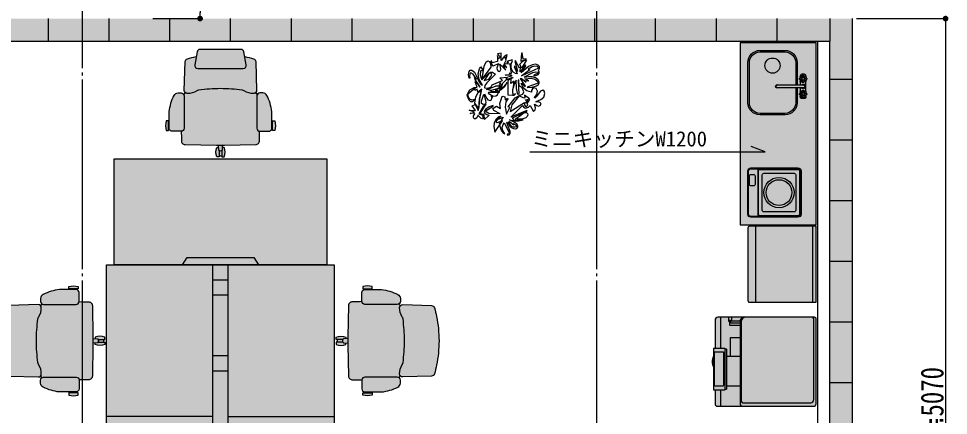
# Model space of a CAD drawing. Header units: millimetres. Extents: x 11317 to 32317, y 8490 to 23340.
# Drawn here: x 18451 to 24577, y 16876 to 19493 of the extents above; entities that cross this region are included whole.
import ezdxf

# ---------------------------------------------------------------- set-up
doc = ezdxf.new("R2010")
doc.units = ezdxf.units.MM
doc.header["$LTSCALE"] = 25
doc.linetypes.add('JIS_08_50', pattern=[53, 50, -1.125, 0.75, -1.125])
for name, color, linetype, lineweight in [('基準線', 1, 'JIS_08_50', 9), ('室名', 2, 'Continuous', 9), ('家具', 6, 'Continuous', 9), ('文字', 2, 'Continuous', 9), ('植栽', 3, 'Continuous', 9), ('設備', 8, 'Continuous', 9), ('間仕切', 2, 'Continuous', 9)]:
    doc.layers.add(name, color=color, linetype=linetype, lineweight=lineweight)
doc.styles.get("Standard").update_dxf_attribs({"font": 'MS Mincho.ttf', "width": 0.8})
doc.styles.add('ゴシック', font='MS Gothic.ttf')
doc.dimstyles.new('1-50', dxfattribs={"dimscale": 50, "dimtxt": 3, "dimasz": 0.75, "dimexe": 0, "dimexo": 0.5, "dimgap": 0.25, "dimtad": 1, "dimdec": 0, "dimdsep": 46, "dimlunit": 6, "dimtxsty": 'ゴシック', "dimblk1": 'DOT', "dimblk2": 'DOT', "dimsah": 1, "dimcen": 0.75, "dimadec": 0, "dimazin": 0, "dimtfac": 1, "dimtdec": 0, "dimtmove": 2, "dimatfit": 3, "dimldrblk": 'DOT', "dimfxl": 0, "dimtolj": 1, "dimtzin": 0, "dimlwd": 5, "dimlwe": 5, "dimarcsym": 0})

# ---------------------------------------------------------------- blocks, each defined once
blk = doc.blocks.new('*U10')
at = {"color": 0, "lineweight": -2}
for points in [[(441.6, 57.7), (536.3, 57.6, 0.335925), (549.4, 71.2), (549.4, 707.5, 0.360533), (533.9, 723.8), (-26.5, 723.8, 0.388055), (-37.6, 713.1), (-37.6, 75.5, 0.386081), (-18.7, 57.2), (167.6, 57.2)], [(-37.6, 252.7, 0.230575), (-15.5, 229.6), (515.2, 229.6, 0.381998), (525.5, 240.2), (525.5, 687.6, 0.414214), (505.5, 707.6), (-26.5, 707.6, 0.382016), (-37.6, 696.8)], [(-37.6, 250.2, 0.308876), (-15.5, 221.9), (529.8, 221.9, 0.380863), (549.4, 242)], [(-37.6, 145.1), (-14.7, 145.1, 0.414214), (-11.7, 148.1), (-11.7, 152.4), (11.1, 152.4, 0.414214), (14.1, 155.4), (14.1, 221.9)], [(-15.3, 159.7), (-4, 159.7, 0.414214), (-1, 162.7), (-1, 221.9)], [(97.9, 221.9), (97.9, 159.8, 0.414214), (100.9, 156.8), (222, 156.8)], [(170.9, 123.1), (170.9, 130.6, -0.414214), (173.9, 133.6), (434.7, 133.6, -0.414214), (437.7, 130.6), (437.7, 123.1)]]:
    blk.add_lwpolyline(points, format="xyb", dxfattribs=at)
for points in [[(-37.6, 166.9), (-15.3, 166.9), (-15.3, 221.9), (-15.3, 219.1)], [(222, 221.9), (222, 133.6)], [(416.2, 221.9), (416.2, 133.6)], [(-15.3, 166.9), (-15.3, 159.7)], [(-37.6, 94), (167.2, 94)], [(441.6, 94), (549.4, 94)]]:
    blk.add_lwpolyline(points, dxfattribs=at)
blk.add_lwpolyline([(-18.9, 159.7), (-15.3, 159.7), (-15.3, 148.6), (-18.9, 148.6)], close=True, dxfattribs=at)
for points in [[(441.6, 49.4), (441.6, 120.1, 0.414214), (438.6, 123.1), (170.5, 123.1, 0.413515), (167.5, 120.1), (167.3, 49.4, 0.414913), (170.3, 46.4), (438.6, 46.4, 0.414214)], [(416.2, 109.1), (416.2, 57.3, -0.414214), (413.2, 54.3), (192.3, 54.3, -0.414214), (189.3, 57.3), (189.3, 109.1, -0.414214), (192.3, 112.1), (413.2, 112.1, -0.414214)]]:
    blk.add_lwpolyline(points, format="xyb", close=True, dxfattribs=at)
for centre, radius, start, end in [((255.3, 130.2), 91.4, 246.34722, 270.08933), ((254.8, 131.2), 92.4, 269.80535, 293.52719)]:
    blk.add_arc(centre, radius, start, end, dxfattribs=at)
blk = doc.blocks.new('フリーアクセス3_p（CAD素材.com）')
at = {"color": 0, "linetype": 'ByBlock', "lineweight": -2}
for p, q in [((650, 220), (700, 250)), ((650, -220), (650, 220)), ((700, -250), (650, -220))]:
    blk.add_line(p, q, dxfattribs=at)
blk.add_lwpolyline([(700, 700), (700, -700), (0, -700), (0, 700)], close=True, dxfattribs=at)
blk = doc.blocks.new('*U14')
at = {"color": 0, "linetype": 'ByBlock', "lineweight": -2}
for points in [[(0, 600, -0.047458), (160.1, 584.2, -0.020178), (218.1, 569.5, -0.319451), (232.2, 551.2), (238.4, 361.1, -0.417291), (218.8, 340.4, -0.151809), (156.7, 358.2, 0.113964), (144.1, 362.9, 0.028395), (0, 373, 0.028395), (-144.1, 362.9, 0.113964), (-156.7, 358.2, -0.151809), (-218.8, 340.4, -0.417291), (-238.4, 361.1), (-232.2, 551.2, -0.319451), (-218.1, 569.5, -0.020178), (-160.1, 584.2, -0.047458)], [(-279.2, 345.2), (-259.4, 345.2, -0.414214), (-239.4, 325.2), (-239.4, 111.7, -0.414214), (-259.4, 91.7), (-317.7, 91.7, -0.371125), (-337.5, 108.7), (-337.5, 221, -0.087014), (-306.1, 328.5, -0.285598)], [(279.2, 345.2), (259.4, 345.2, 0.414214), (239.4, 325.2), (239.4, 111.7, 0.414214), (259.4, 91.7), (317.7, 91.7, 0.371125), (337.5, 108.7), (337.5, 221, 0.087014), (306.1, 328.5, 0.285598)]]:
    blk.add_lwpolyline(points, format="xyb", close=True, dxfattribs=at)
for points in [[(-231.6, 345.5, 0.036161), (-241.8, 334.8)], [(231.6, 345.5, -0.036161), (241.8, 334.8)], [(-337.5, 160.1), (-357.7, 160.1, 0.132155), (-357.7, 97.5), (-343.1, 97.5), (-343.1, 160.1)], [(337.5, 160.1), (357.7, 160.1, -0.132155), (357.7, 97.5), (343.1, 97.5), (343.1, 160.1)], [(-258.2, 91.8, -0.002949), (-257, 30.8, 0.426675), (-233.1, 3.9), (-26.8, 0), (26.8, 0), (233.1, 3.9, 0.426675), (257, 30.8, -0.002949), (258.2, 91.8)], [(-14.5, 0), (-12.9, -29.8, 0.271847), (0, -36.8, 0.271847), (12.9, -29.8), (14.5, 0)], [(-8.5, -34.4), (-8.5, -77.2), (-25, -77.2, -0.186325), (-25, -15), (-13.7, -15)], [(8.5, -34.4), (8.5, -77.2), (25, -77.2, 0.186325), (25, -15), (13.7, -15)]]:
    blk.add_lwpolyline(points, format="xyb", dxfattribs=at)
for points in [[(-337.2, 107.3), (-343.1, 107.3)], [(337.2, 107.3), (343.1, 107.3)], [(-8.5, -70.1), (8.5, -70.1)]]:
    blk.add_lwpolyline(points, dxfattribs=at)
blk = doc.blocks.new('*U15')
at = {"color": 0, "linetype": 'ByBlock', "lineweight": -2}
for points in [[(134.8, 631.8), (-134.8, 631.8, 0.363756), (-154.5, 615.2), (-169.6, 529.7, 0.466538), (-149.9, 506.2), (149.9, 506.2, 0.466538), (169.6, 529.7), (154.5, 615.2, 0.363756), (134.8, 631.8)], [(159.9, 584.2, -0.000032), (160.1, 584.2, -0.020178), (218.1, 569.5, -0.319451), (232.2, 551.2), (238.4, 361.1, -0.417291), (218.8, 340.4, -0.151809), (156.7, 358.2, 0.113964), (144.1, 362.9, 0.028395), (0, 373, 0.028395), (-144.1, 362.9, 0.113964), (-156.7, 358.2, -0.151809), (-218.8, 340.4, -0.417291), (-238.4, 361.1), (-232.2, 551.2, -0.319451), (-218.1, 569.5, -0.020178), (-160.1, 584.2, -0.000032), (-159.9, 584.2)], [(-231.6, 345.5, 0.036161), (-241.8, 334.8)], [(231.6, 345.5, -0.036161), (241.8, 334.8)], [(-337.5, 160.1), (-357.7, 160.1, 0.132155), (-357.7, 97.5), (-343.1, 97.5), (-343.1, 160.1)], [(337.5, 160.1), (357.7, 160.1, -0.132155), (357.7, 97.5), (343.1, 97.5), (343.1, 160.1)], [(-258.2, 91.8, -0.002949), (-257, 30.8, 0.426675), (-233.1, 3.9), (-26.8, 0), (26.8, 0), (233.1, 3.9, 0.426675), (257, 30.8, -0.002949), (258.2, 91.8)], [(-14.5, 0), (-12.9, -29.8, 0.271847), (0, -36.8, 0.271847), (12.9, -29.8), (14.5, 0)], [(-8.5, -34.4), (-8.5, -77.2), (-25, -77.2, -0.186325), (-25, -15), (-13.7, -15)], [(8.5, -34.4), (8.5, -77.2), (25, -77.2, 0.186325), (25, -15), (13.7, -15)]]:
    blk.add_lwpolyline(points, format="xyb", dxfattribs=at)
for points in [[(-279.2, 345.2), (-259.4, 345.2, -0.414214), (-239.4, 325.2), (-239.4, 111.7, -0.414214), (-259.4, 91.7), (-317.7, 91.7, -0.371125), (-337.5, 108.7), (-337.5, 221, -0.087014), (-306.1, 328.5, -0.285598)], [(279.2, 345.2), (259.4, 345.2, 0.414214), (239.4, 325.2), (239.4, 111.7, 0.414214), (259.4, 91.7), (317.7, 91.7, 0.371125), (337.5, 108.7), (337.5, 221, 0.087014), (306.1, 328.5, 0.285598)]]:
    blk.add_lwpolyline(points, format="xyb", close=True, dxfattribs=at)
for points in [[(-337.2, 107.3), (-343.1, 107.3)], [(337.2, 107.3), (343.1, 107.3)], [(-8.5, -70.1), (8.5, -70.1)]]:
    blk.add_lwpolyline(points, dxfattribs=at)
blk = doc.blocks.new('コンパクト冷蔵庫3（CAD素材.com）')
at = {"color": 0, "linetype": 'ByBlock', "lineweight": -2}
for points in [[(250, 450), (-250, 450)], [(250, 427.3), (-250, 427.3)], [(250, 53.3), (-250, 53.3)]]:
    blk.add_lwpolyline(points, dxfattribs=at)
blk.add_lwpolyline([(-250, 450), (-250, 10, 0.414214), (-240, 0), (240, 0, 0.414214), (250, 10), (250, 450)], format="xyb", dxfattribs=at)
blk = doc.blocks.new('樹木平面（CAD素材.com）d3dfde2f')
at = {"color": 0, "linetype": 'ByBlock', "lineweight": -2}
for points in [[(-13, 341), (31, 309), (-7, 353), (21, 404), (0, 455), (-45, 397), (-47, 496), (-92, 487), (-55, 443), (-77, 424), (-86, 420), (-94, 466), (-92, 388), (-163, 368), (-173, 394), (-182, 390), (-174, 353), (-165, 339), (-152, 331), (-136, 332), (-81, 361), (-102, 301), (-99, 276), (-85, 257), (-69, 253), (-58, 261), (-50, 282), (-53, 310), (-65, 349), (15, 273), (-21, 337)], [(286, 414), (284, 422), (245, 418), (231, 500), (222, 496), (213, 390), (286, 414), (285, 414)], [(-295, 156), (-271, 325), (-241, 381), (-220, 393), (-201, 385), (-186, 355), (-180, 312), (-295, 156), (-295, 157)], [(-54, -334), (-51, -343), (-98, -372), (-95, -380), (-19, -349), (-70, -439), (-44, -521), (-24, -552), (4, -570), (-25, -525), (-31, -486), (-18, -444), (-7, -425), (70, -566), (34, -572), (39, -584), (59, -580), (70, -570), (74, -563), (71, -538), (41, -458), (31, -419), (39, -415), (70, -466), (91, -486), (116, -499), (139, -503), (163, -496), (173, -481), (174, -469), (164, -443), (133, -418), (66, -384), (134, -396), (182, -397), (203, -394), (244, -384), (242, -377), (129, -391), (109, -367), (105, -358), (297, -268), (294, -260), (81, -348), (237, -195), (254, -220), (270, -228), (290, -227), (313, -217), (336, -194), (380, -274), (402, -252), (408, -224), (399, -195), (392, -180), (400, -177), (424, -195), (448, -203), (468, -196), (481, -176), (472, -158), (446, -148), (417, -150), (416, -141), (479, -116), (518, -84), (532, -37), (523, -5), (503, 6), (471, -6), (415, -82), (398, -99), (395, -89), (426, -48), (434, -6), (414, 30), (386, 38), (367, 25), (356, 4), (354, -17), (291, 0), (252, 32), (216, 96), (227, 100), (265, 56), (274, 59), (210, 163), (218, 167), (286, 114), (263, 134), (320, 130), (268, 159), (348, 164), (385, 158), (412, 144), (441, 118), (452, 105), (296, 49), (300, 41), (361, 48), (420, 65), (447, 84), (457, 100), (457, 115), (442, 142), (408, 171), (365, 183), (316, 182), (265, 175), (261, 184), (370, 240), (410, 250), (440, 244), (453, 237), (383, 204), (386, 196), (413, 200), (441, 213), (456, 230), (456, 248), (445, 269), (461, 294), (461, 318), (442, 339), (408, 350), (367, 344), (316, 318), (219, 237), (280, 331), (277, 340), (205, 251), (211, 315), (195, 297), (144, 395), (136, 392), (171, 257), (162, 253), (134, 321), (126, 318), (164, 224), (142, 229), (114, 245), (95, 278), (87, 313), (88, 350), (104, 399), (100, 407), (29, 387), (51, 377), (30, 358)], [(0, 455), (30, 478), (22, 425), (0, 455)], [(224, 299), (202, 349), (237, 386), (267, 402), (290, 405), (224, 299), (224, 299)], [(-57, -304), (-208, -301), (-258, -269), (-149, -204), (-150, -194), (-205, -213), (-253, -246), (-270, -274), (-262, -294), (-234, -311), (-209, -320), (-206, -327), (-263, -378), (-270, -314), (-326, -303), (-245, -176), (-283, -182), (-303, -169), (-303, -136), (-272, -45), (-251, -125), (-248, -158), (-263, -194), (-284, -209), (-338, -305), (-289, -321), (-287, -351), (-284, -329), (-276, -326), (-274, -352), (-279, -365), (-292, -371), (-315, -362), (-333, -345), (-347, -325), (-354, -328), (-365, -356), (-382, -371), (-400, -370), (-412, -354), (-409, -330), (-394, -305), (-398, -296), (-456, -300), (-395, -283), (-466, -254), (-384, -260), (-428, -200), (-387, -182), (-347, -261), (-334, -210), (-326, -108), (-299, 23), (-352, -17), (-360, 20), (-391, 5), (-396, 13), (-385, 39), (-497, -58), (-473, -119), (-448, -142), (-420, -141), (-392, -114), (-428, -122), (-458, -113), (-481, -74), (-486, -38), (-459, 12), (-402, 41), (-361, 49), (-388, 117), (-378, 120), (-332, 50), (-321, 54), (-388, 149), (-396, 183), (-383, 150), (-372, 153), (-413, 218), (-444, 238), (-456, 230), (-462, 198), (-459, 168), (-468, 164), (-475, 210), (-466, 253), (-452, 272), (-432, 272), (-398, 247), (-369, 193), (-337, 113), (-313, 86), (-293, 76), (-334, 150), (-347, 223), (-331, 289), (-312, 317), (-289, 271), (-294, 261), (-309, 268), (-318, 257), (-322, 210), (-311, 165), (-301, 144), (-201, 243), (-268, 136), (-209, 154), (-176, 191), (-170, 220), (-192, 247), (-160, 247), (-120, 218), (-234, 105), (-259, 68), (-266, 39), (-217, 35), (-176, 50), (-162, 79), (-29, 134), (-61, 172), (-61, 171)], [(51, 187), (96, 196), (93, 205), (15, 202), (11, 211), (69, 215), (78, 218), (62, 232), (91, 234), (71, 355), (-7, 353), (-7, 353)], [(224, 199), (450, 303), (428, 321), (393, 324), (362, 315), (310, 284), (332, 274), (225, 199)], [(-55, 104), (-41, 22), (-69, 18), (-72, -22), (-213, -21), (-217, -33), (-171, -57), (-154, -67), (-167, -96), (-171, -71), (-114, -67), (-92, -55), (-84, -31), (-88, -9), (-40, 17), (3, 56), (32, 110), (-37, 25), (-37, 49), (-25, 102), (20, 144), (20, 144)], [(-58, -304), (-143, -261), (-154, -234), (-106, -205), (-56, -233), (-64, -166), (-31, -76), (-21, -72), (3, -82), (6, -118), (39, -96), (42, -105), (17, -146), (7, -215), (25, -310), (70, -222), (45, -213), (139, -94), (192, -61), (241, -44), (253, -12), (230, 40), (191, 67), (189, 144), (179, 141), (187, -45), (176, -49), (156, 28), (150, 138), (123, 76), (115, 46), (124, 128), (82, 94), (86, 150), (83, 158)], [(-61, 171), (-61, 171), (40, 178), (14, 153), (20, 144), (105, 180), (107, 170), (83, 158), (43, 134), (42, -54), (103, -60), (120, -58), (123, -62), (128, -54), (119, -58), (110, -27), (109, 16), (115, 46), (115, 47)], [(-393, -163), (-379, -81), (-348, -25), (-310, 7), (-335, -113), (-346, -230), (-393, -163), (-393, -163)], [(-238, 18), (-186, 36), (-112, 66), (-81, 63), (-61, 43), (-84, 30), (-177, 5), (-238, 18), (-238, 18)], [(-55, 104), (-63, 100), (-73, 78), (-54, 34), (-126, 14), (-96, 8), (-92, 0), (-141, -14), (-171, -11), (-194, 6)], [(-263, -41), (-235, -102), (-220, -118), (-192, -127), (-175, -121), (-167, -96)], [(129, -52), (141, -35), (138, -43), (134, -50), (129, -52), (130, -52)], [(-54, -334), (-85, -350), (-117, -380), (-138, -422), (-143, -470), (-127, -544), (-30, -395), (-98, -422), (-114, -408), (-93, -383)], [(139, -375), (215, -321), (242, -300), (265, -288), (290, -288), (302, -298), (306, -318), (299, -339), (280, -357), (240, -371), (139, -375), (138, -376)], [(56, -408), (65, -404), (123, -450), (118, -433), (168, -468), (156, -474), (139, -479), (119, -480), (96, -470), (75, -445), (56, -408), (57, -408)]]:
    blk.add_lwpolyline(points, dxfattribs=at)
blk.add_lwpolyline([(255, -96), (193, -69), (93, -184), (71, -273), (261, -155), (260, -180), (266, -196), (275, -207), (287, -208), (301, -196), (305, -182), (298, -168), (334, -116), (284, -164), (283, -155), (308, -126), (279, -127), (277, -119), (329, -106), (260, -56), (266, -92)], close=True, dxfattribs=at)
blk = doc.blocks.new('_Dot')
at = {"color": 0, "linetype": 'ByBlock', "lineweight": -2}
blk.add_line((-0.5, 0), (-1, 0), dxfattribs=at)
at = {"color": 0, "linetype": 'ByBlock', "const_width": 0.5}
blk.add_lwpolyline([(-0.25, 0, 1), (0.25, 0, 1)], format="xyb", close=True, dxfattribs=at)
blk = doc.blocks.new('*D33')
at = {"layer": 'Defpoints', "color": 0, "transparency": 16777216}
for p in [(19309.7, 20293.1), (19309.7, 19493.1), (19646.2, 19493.1)]:
    blk.add_point(p, dxfattribs=at)
at = {"layer": '文字', "color": 0, "lineweight": 5, "transparency": 16777216}
for p, q in [((19334.7, 20293.1), (19646.2, 20293.1)), ((19646.2, 20255.6), (19646.2, 19530.6)), ((19334.7, 19493.1), (19646.2, 19493.1))]:
    blk.add_line(p, q, dxfattribs=at)
at = {"layer": '文字', "color": 0, "lineweight": 5, "transparency": 16777216, "xscale": 37.5, "yscale": 37.5, "zscale": 37.5}
for p, rotation in [((19646.2, 20293.1), 90), ((19646.2, 19493.1), 270)]:
    blk.add_blockref('_Dot', p, dxfattribs=dict(at, rotation=rotation))
at = {"layer": '文字', "color": 0, "transparency": 16777216, "insert": (19558.7, 19893.1), "char_height": 150, "attachment_point": 5, "rotation": 90}
blk.add_mtext('\\A1;800', dxfattribs=at)
blk = doc.blocks.new('*D37')
at = {"layer": 'Defpoints', "color": 0, "transparency": 16777216}
for p in [(23945.6, 19493.1), (23945.6, 14438.1), (24558, 14438.1)]:
    blk.add_point(p, dxfattribs=at)
at = {"layer": '文字', "color": 0, "lineweight": 5, "transparency": 16777216}
for p, q in [((23970.6, 19493.1), (24558, 19493.1)), ((24558, 19455.6), (24558, 14475.6)), ((23970.6, 14438.1), (24558, 14438.1))]:
    blk.add_line(p, q, dxfattribs=at)
at = {"layer": '文字', "color": 0, "lineweight": 5, "transparency": 16777216, "xscale": 37.5, "yscale": 37.5, "zscale": 37.5}
for p, rotation in [((24558, 19493.1), 90), ((24558, 14438.1), 270)]:
    blk.add_blockref('_Dot', p, dxfattribs=dict(at, rotation=rotation))
at = {"layer": '文字', "color": 0, "transparency": 16777216, "insert": (24470.5, 16965.6), "char_height": 150, "attachment_point": 5, "rotation": 90}
blk.add_mtext('\\A1;≒5070', dxfattribs=at)
blk = doc.blocks.new('デスク３')
at = {"color": 0, "linetype": 'ByBlock', "lineweight": -2}
blk.add_lwpolyline([(1500, -2000), (0, -2000), (0, 0), (1500, 0)], close=True, dxfattribs=at)
for points in [[(700, -2000), (700, 0)], [(800, -2000), (800, 0)], [(800, -100), (700, -100)], [(800, -200), (700, -200)], [(800, -600), (700, -600)], [(800, -700), (700, -700)], [(700, -1000), (0, -1000)], [(800, -1000), (1500, -1000)], [(800, -1200), (700, -1200)], [(800, -1300), (700, -1300)], [(800, -1700), (700, -1700)], [(800, -1800), (700, -1800)]]:
    blk.add_lwpolyline(points, dxfattribs=at)
blk = doc.blocks.new('ミニキッチン２')
at = {"color": 0, "linetype": 'ByBlock', "lineweight": -2}
for p, q in [((389.6, -235.4), (404.5, -236.7)), ((389.6, -239.6), (404.5, -238.3)), ((395.1, -222.1), (406.6, -231.7)), ((395.1, -252.9), (406.6, -243.3)), ((398.1, -219.1), (407.7, -230.6)), ((398.1, -255.9), (407.7, -244.4)), ((411.4, -213.6), (412.7, -228.5)), ((415.6, -213.6), (414.3, -228.5)), ((428.9, -219.1), (419.3, -230.6)), ((428.9, -255.9), (419.3, -244.4)), ((431.9, -222.1), (420.4, -231.7)), ((431.9, -252.9), (420.4, -243.3)), ((437.4, -235.4), (422.5, -236.7)), ((437.4, -239.6), (422.5, -238.3)), ((411.4, -261.4), (412.7, -246.5)), ((415.6, -261.4), (414.3, -246.5)), ((389.6, -335.4), (404.5, -336.7)), ((389.6, -339.6), (404.5, -338.3)), ((395.1, -322.1), (406.6, -331.7)), ((395.1, -352.9), (406.6, -343.3)), ((398.1, -319.1), (407.7, -330.6)), ((398.1, -355.9), (407.7, -344.4)), ((411.4, -313.6), (412.7, -328.5)), ((411.4, -361.4), (412.7, -346.5)), ((415.6, -313.6), (414.3, -328.5)), ((415.6, -361.4), (414.3, -346.5)), ((428.9, -319.1), (419.3, -330.6)), ((428.9, -355.9), (419.3, -344.4)), ((431.9, -322.1), (420.4, -331.7)), ((431.9, -352.9), (420.4, -343.3)), ((437.4, -335.4), (422.5, -336.7)), ((437.4, -339.6), (422.5, -338.3))]:
    blk.add_line(p, q, dxfattribs=at)
blk.add_lwpolyline([(500, 0), (0, 0), (0, -1200), (500, -1200)], close=True, dxfattribs=at)
for points in [[(375, -297.5), (375, -395, -0.414214), (295, -475), (130, -475, -0.414214), (50, -395), (50, -130, -0.414214), (130, -50), (295, -50, -0.414214), (375, -130), (375, -277.5)], [(365, -297.5), (365, -395, -0.414214), (295, -465), (130, -465, -0.414214), (60, -395), (60, -130, -0.414214), (130, -60), (295, -60, -0.414214), (365, -130), (365, -277.5)], [(388.5, -236.4, -0.426474), (389.6, -235.4)], [(388.5, -238.6, -0.022798), (388.5, -236.4)], [(389.6, -239.6, -0.426474), (388.5, -238.6)], [(395.1, -222.1, -0.187003), (389.6, -235.4)], [(389.6, -239.6, -0.187003), (395.1, -252.9)], [(395.1, -222.1, -0.426474), (395, -220.6)], [(432, -220.7), (432, -217.5, 0.414214), (422, -207.5), (405, -207.5, 0.414214), (395, -217.5), (395, -220.7)], [(395, -220.6, -0.022798), (396.6, -219)], [(396.6, -219, -0.426474), (398.1, -219.1)], [(411.4, -213.6, -0.187003), (398.1, -219.1)], [(411.4, -213.6, -0.426474), (412.4, -212.5)], [(412.4, -212.5, -0.022798), (414.6, -212.5)], [(414.6, -212.5, -0.426474), (415.6, -213.6)], [(428.9, -219.1, -0.187003), (415.6, -213.6)], [(428.9, -219.1, -0.426474), (430.4, -219)], [(430.4, -219, -0.022798), (432, -220.6)], [(432, -220.6, -0.426474), (431.9, -222.1)], [(437.4, -235.4, -0.187003), (431.9, -222.1)], [(431.9, -252.9, -0.187003), (437.4, -239.6)], [(437.4, -235.4, -0.426474), (438.5, -236.4)], [(438.5, -238.6, -0.426474), (437.4, -239.6)], [(438.5, -236.4, -0.022798), (438.5, -238.6)], [(251.6, -297.5, -1.863325), (251.6, -277.5)], [(395, -254.4, -0.426474), (395.1, -252.9)], [(398.1, -255.9, -0.426474), (396.6, -256, -0.022798), (395, -254.4)], [(398.1, -255.9, -0.187003), (411.4, -261.4)], [(403.8, -277.5, -2.618034), (403.8, -297.5)], [(415.6, -261.4, -0.426474), (414.6, -262.5, -0.022798), (412.4, -262.5, -0.426474), (411.4, -261.4)], [(415.6, -261.4, -0.187003), (428.9, -255.9)], [(431.9, -252.9, -0.426474), (432, -254.4, -0.022798), (430.4, -256, -0.426474), (428.9, -255.9)], [(388.5, -336.4, -0.426474), (389.6, -335.4)], [(388.5, -338.6, -0.022798), (388.5, -336.4)], [(389.6, -339.6, -0.426474), (388.5, -338.6)], [(395.1, -322.1, -0.187003), (389.6, -335.4)], [(389.6, -339.6, -0.187003), (395.1, -352.9)], [(395.1, -322.1, -0.426474), (395, -320.6)], [(395, -354.4, -0.426474), (395.1, -352.9)], [(395, -320.6, -0.022798), (396.6, -319)], [(432, -354.3), (432, -357.5, -0.414214), (422, -367.5), (405, -367.5, -0.414214), (395, -357.5), (395, -354.3)], [(396.6, -356, -0.022798), (395, -354.4)], [(396.6, -319, -0.426474), (398.1, -319.1)], [(398.1, -355.9, -0.426474), (396.6, -356)], [(411.4, -313.6, -0.187003), (398.1, -319.1)], [(398.1, -355.9, -0.187003), (411.4, -361.4)], [(411.4, -313.6, -0.426474), (412.4, -312.5, -0.022798), (414.6, -312.5, -0.426474), (415.6, -313.6)], [(412.4, -362.5, -0.426474), (411.4, -361.4)], [(414.6, -362.5, -0.022798), (412.4, -362.5)], [(415.6, -361.4, -0.426474), (414.6, -362.5)], [(428.9, -319.1, -0.187003), (415.6, -313.6)], [(415.6, -361.4, -0.187003), (428.9, -355.9)], [(428.9, -319.1, -0.426474), (430.4, -319)], [(430.4, -356, -0.426474), (428.9, -355.9)], [(430.4, -319, -0.022798), (432, -320.6)], [(432, -354.4, -0.022798), (430.4, -356)], [(432, -320.6, -0.426474), (431.9, -322.1)], [(437.4, -335.4, -0.187003), (431.9, -322.1)], [(431.9, -352.9, -0.187003), (437.4, -339.6)], [(431.9, -352.9, -0.426474), (432, -354.4)], [(437.4, -335.4, -0.426474), (438.5, -336.4)], [(438.5, -338.6, -0.426474), (437.4, -339.6)], [(438.5, -336.4, -0.022798), (438.5, -338.6)]]:
    blk.add_lwpolyline(points, format="xyb", dxfattribs=at)
for points in [[(415, -277.5, -1), (415, -297.5), (245, -297.5, -1), (245, -277.5)], [(400, -845), (400, -1130, -0.414214), (380, -1150), (70, -1150, -0.414214), (50, -1130), (50, -845, -0.414214), (70, -825), (380, -825, -0.414214)], [(395, -845), (395, -1130, -0.414214), (380, -1145), (70, -1145, -0.414214), (55, -1130), (55, -845, -0.414214), (70, -830), (380, -830, -0.414214)], [(390, -845), (390, -1130, -0.414214), (380, -1140), (130, -1140, -0.414214), (120, -1130), (120, -845, -0.414214), (130, -835), (380, -835, -0.414214)], [(97.4, -877.5), (97.4, -933.7, -0.414214), (87.4, -943.7), (70, -943.7, -0.414214), (60, -933.7), (60, -877.5, -0.414214), (70, -867.5), (87.4, -867.5, -0.414214)], [(365, -870), (365, -1105, -0.414214), (355, -1115), (155, -1115, -0.414214), (145, -1105), (145, -870, -0.414214), (155, -860), (355, -860, -0.414214)]]:
    blk.add_lwpolyline(points, format="xyb", close=True, dxfattribs=at)
for points in [[(395, -254.3), (395, -277.5)], [(395, -297.5), (395, -320.7)], [(432, -320.7), (432, -254.3)], [(115, -830), (115, -1145)]]:
    blk.add_lwpolyline(points, dxfattribs=at)
for centre, radius in [((212.5, -150), 50), ((413.5, -237.5), 9.02), ((413.5, -337.5), 9.02), ((255, -987.5), 100), ((255, -987.5), 85)]:
    blk.add_circle(centre, radius, dxfattribs=at)

msp = doc.modelspace()

# ---------------------------------------------------------------- hatches: boundary and pattern name
at = {"layer": '家具', "transparency": 33554483}
h = msp.add_hatch(color=256, dxfattribs=at)
h.dxf.hatch_style = 1
h.paths.add_polyline_path([(19422.8, 18818.3, 0.132155), (19422.8, 18755.7), (19437.4, 18755.7), (19437.4, 18818.3)])
h.paths.add_polyline_path([(19437.4, 18818.3), (19437.4, 18765.4), (19443.4, 18765.4, -0.018643), (19443.1, 18766.9), (19443.1, 18818.3)])
h.paths.add_polyline_path([(19443.1, 18879.1), (19443.1, 18766.9, 0.371125), (19462.9, 18749.9), (19521.2, 18749.9, 0.414214), (19541.2, 18769.9), (19541.2, 18983.4, 0.414214), (19521.2, 19003.4), (19501.4, 19003.4, 0.285598), (19474.5, 18986.6, 0.087014)])
h.paths.add_polyline_path([(19636.5, 19021.1, 0.113964), (19623.8, 19016.4, -0.151809), (19561.8, 18998.6, -0.177664), (19548.9, 19003.6, 0.036161), (19538.8, 18993, -0.125689), (19541.2, 18983.4), (19541.2, 18769.9, -0.397284), (19522.4, 18749.9, -0.002949), (19523.6, 18688.9, 0.426675), (19547.5, 18662.1), (19753.8, 18658.1), (19807.4, 18658.1), (20013.6, 18662.1, 0.426675), (20037.6, 18688.9, -0.002949), (20038.8, 18749.9, -0.397284), (20020, 18769.9), (20020, 18983.4, -0.125689), (20022.4, 18993, 0.036161), (20012.2, 19003.6, -0.177664), (19999.4, 18998.6, -0.151809), (19937.3, 19016.4, 0.113964), (19924.7, 19021.1, 0.028395), (19780.6, 19031.1, 0.028395)])
h.paths.add_polyline_path([(19611, 19187.9), (19620.6, 19242.4, 0.000032), (19620.5, 19242.3, 0.020178), (19562.5, 19227.7, 0.321753), (19548.4, 19209.1), (19542.2, 19019.2, 0.417291), (19561.8, 18998.6, 0.151809), (19623.8, 19016.4, -0.113964), (19636.5, 19021.1, -0.028395), (19780.6, 19031.1, -0.028395), (19924.7, 19021.1, -0.113964), (19937.3, 19016.4, 0.151809), (19999.4, 18998.6, 0.417291), (20019, 19019.2), (20012.8, 19209.3, 0.319451), (19998.6, 19227.7, 0.020178), (19940.6, 19242.3, 0.000032), (19940.5, 19242.4), (19950.2, 19187.9, -0.466538), (19930.5, 19164.4), (19630.7, 19164.4, -0.466538)])
h.paths.add_polyline_path([(19645.8, 19289.9, 0.363756), (19626.1, 19273.4), (19611, 19187.9, 0.466538), (19630.7, 19164.4), (19930.5, 19164.4, 0.466538), (19950.2, 19187.9), (19935, 19273.4, 0.363756), (19915.3, 19289.9)])
h.paths.add_polyline_path([(20059.7, 19003.4), (20040, 19003.4, 0.414214), (20020, 18983.4), (20020, 18769.9, 0.414214), (20040, 18749.9), (20098.3, 18749.9, 0.371125), (20118.1, 18766.9), (20118.1, 18879.1, 0.087014), (20086.7, 18986.6, 0.285598)])
h.paths.add_polyline_path([(20118.1, 18818.3), (20118.1, 18766.9, -0.018643), (20117.8, 18765.4), (20123.7, 18765.4), (20123.7, 18818.3)])
h.paths.add_polyline_path([(20138.3, 18818.3), (20123.7, 18818.3), (20123.7, 18755.7), (20138.3, 18755.7, 0.132155)])
h.paths.add_polyline_path([(19766.1, 18658.1), (19767.7, 18628.4, 0.271847), (19780.6, 18621.4, 0.271847), (19793.5, 18628.4), (19795.1, 18658.1)])
h.paths.add_polyline_path([(19755.5, 18643.2, 0.186325), (19755.5, 18581), (19772.1, 18581), (19772.1, 18623.7, -0.111974), (19767.7, 18628.4), (19766.9, 18643.2)])
h.paths.add_polyline_path([(19780.6, 18621.4, -0.15515), (19772.1, 18623.7), (19772.1, 18588.1), (19789.1, 18588.1), (19789.1, 18623.7, -0.15515)])
h.paths.add_polyline_path([(19789.1, 18623.7), (19789.1, 18581), (19805.6, 18581, 0.186325), (19805.6, 18643.2), (19794.3, 18643.2), (19793.5, 18628.4, -0.111974)])
h = msp.add_hatch(color=256, dxfattribs=at)
h.dxf.hatch_style = 1
h.paths.add_polyline_path([(19080.6, 18568.1), (19080.6, 17868.1), (19530.6, 17868.1), (19560.6, 17918.1), (20000.6, 17918.1), (20030.6, 17868.1), (20480.6, 17868.1), (20480.6, 18568.1)])
h.paths.add_polyline_path([(19560.6, 17918.1), (19530.6, 17868.1), (20030.6, 17868.1), (20000.6, 17918.1)], flags=17)
h = msp.add_hatch(color=256, dxfattribs=at)
h.dxf.hatch_style = 1
h.paths.add_polyline_path([(20530.6, 17868.1), (19030.6, 17868.1), (19030.6, 15868.1), (20530.6, 15868.1)])
h = msp.add_hatch(color=256, dxfattribs=at)
h.dxf.hatch_style = 1
h.paths.add_polyline_path([(18843.1, 17725.9, 0.132155), (18780.4, 17725.9), (18780.4, 17711.3), (18843.1, 17711.3)])
h.paths.add_polyline_path([(18833.3, 17711.3), (18780.4, 17711.3), (18780.4, 17705.6), (18831.8, 17705.6, -0.018643), (18833.3, 17705.4)])
h.paths.add_polyline_path([(18848.9, 17685.9, 0.371125), (18831.8, 17705.6), (18719.6, 17705.6, 0.087014), (18612.1, 17674.2, 0.285598), (18595.4, 17647.3), (18595.4, 17627.5, 0.414214), (18615.4, 17607.5), (18828.9, 17607.5, 0.414214), (18848.9, 17627.5)])
h.paths.add_polyline_path([(18936.7, 17601.2, 0.426675), (18909.8, 17625.1, -0.002949), (18848.8, 17626.4, -0.397284), (18828.9, 17607.5), (18615.4, 17607.5, -0.125689), (18605.8, 17610, 0.036161), (18595.1, 17599.8, -0.177664), (18600.2, 17587, -0.151809), (18582.4, 17524.9, 0.113964), (18577.7, 17512.2, 0.028395), (18567.6, 17368.1, 0.028395), (18577.7, 17224.1, 0.113964), (18582.4, 17211.4, -0.151809), (18600.2, 17149.3, -0.177664), (18595.1, 17136.5, 0.036161), (18605.8, 17126.3, -0.125689), (18615.4, 17128.8), (18828.9, 17128.8, -0.397284), (18848.8, 17109.9, -0.002949), (18909.8, 17111.2, 0.426675), (18936.7, 17135.1), (18940.6, 17341.3), (18940.6, 17395)])
h.paths.add_polyline_path([(19017.7, 17393.2, 0.186325), (18955.6, 17393.2), (18955.6, 17381.8), (18970.4, 17381.1, -0.111974), (18975, 17376.6), (19017.7, 17376.6)])
h.paths.add_polyline_path([(19010.7, 17376.6), (18975, 17376.6, -0.15515), (18977.4, 17368.1, -0.15515), (18975, 17359.7), (19010.7, 17359.7)])
h.paths.add_polyline_path([(19017.7, 17359.7), (18975, 17359.7, -0.111974), (18970.4, 17355.2), (18955.6, 17354.4), (18955.6, 17343.1, 0.186325), (19017.7, 17343.1)])
h.paths.add_polyline_path([(18970.4, 17381.1), (18940.6, 17382.6), (18940.6, 17353.7), (18970.4, 17355.2, 0.271847), (18977.4, 17368.1, 0.271847)])
h.paths.add_polyline_path([(18848.9, 17108.8, 0.414214), (18828.9, 17128.8), (18615.4, 17128.8, 0.414214), (18595.4, 17108.8), (18595.4, 17089, 0.285598), (18612.1, 17062.1, 0.087014), (18719.6, 17030.6), (18831.8, 17030.6, 0.371125), (18848.9, 17050.4)])
h.paths.add_polyline_path([(18833.3, 17030.9, -0.018643), (18831.8, 17030.6), (18780.4, 17030.6), (18780.4, 17025), (18833.3, 17025)])
h.paths.add_polyline_path([(18843.1, 17025), (18780.4, 17025), (18780.4, 17010.4, 0.132155), (18843.1, 17010.4)])
h.paths.add_polyline_path([(18567.6, 17368.1, -0.028395), (18577.7, 17512.2, -0.113964), (18582.4, 17524.9, 0.151809), (18600.2, 17587, 0.417291), (18579.5, 17606.5), (18389.4, 17600.3, 0.319451), (18371, 17586.2, 0.020178), (18356.4, 17528.2, 0.047458), (18340.6, 17368.1, 0.047458), (18356.4, 17208.1, 0.020178), (18371, 17150.1, 0.321753), (18389.6, 17136), (18579.5, 17129.8, 0.417291), (18600.2, 17149.3, 0.151809), (18582.4, 17211.4, -0.113964), (18577.7, 17224.1, -0.028395)])
h = msp.add_hatch(color=256, dxfattribs=at)
h.dxf.hatch_style = 1
h.paths.add_polyline_path([(20718.1, 17725.9, -0.132155), (20780.7, 17725.9), (20780.7, 17711.3), (20718.1, 17711.3)])
h.paths.add_polyline_path([(20727.9, 17711.3), (20780.7, 17711.3), (20780.7, 17705.6), (20729.3, 17705.6, 0.018643), (20727.9, 17705.4)])
h.paths.add_polyline_path([(20712.3, 17685.9, -0.371125), (20729.3, 17705.6), (20841.6, 17705.6, -0.087014), (20949.1, 17674.2, -0.285598), (20965.8, 17647.3), (20965.8, 17627.5, -0.414214), (20945.8, 17607.5), (20732.3, 17607.5, -0.414214), (20712.3, 17627.5)])
h.paths.add_polyline_path([(20624.5, 17601.2, -0.426675), (20651.4, 17625.1, 0.002949), (20712.3, 17626.4, 0.397284), (20732.3, 17607.5), (20945.8, 17607.5, 0.125689), (20955.4, 17610, -0.036161), (20966, 17599.8, 0.177664), (20961, 17587, 0.151809), (20978.8, 17524.9, -0.113964), (20983.5, 17512.2, -0.028395), (20993.6, 17368.1, -0.028395), (20983.5, 17224.1, -0.113964), (20978.8, 17211.4, 0.151809), (20961, 17149.3, 0.177664), (20966, 17136.5, -0.036161), (20955.4, 17126.3, 0.125689), (20945.8, 17128.8), (20732.3, 17128.8, 0.397284), (20712.3, 17109.9, 0.002949), (20651.4, 17111.2, -0.426675), (20624.5, 17135.1), (20620.6, 17341.3), (20620.6, 17395)])
h.paths.add_polyline_path([(20543.4, 17393.2, -0.186325), (20605.6, 17393.2), (20605.6, 17381.8), (20590.8, 17381.1, 0.111974), (20586.2, 17376.6), (20543.4, 17376.6)])
h.paths.add_polyline_path([(20550.5, 17376.6), (20586.2, 17376.6, 0.15515), (20583.8, 17368.1, 0.15515), (20586.2, 17359.7), (20550.5, 17359.7)])
h.paths.add_polyline_path([(20543.4, 17359.7), (20586.2, 17359.7, 0.111974), (20590.8, 17355.2), (20605.6, 17354.4), (20605.6, 17343.1, -0.186325), (20543.4, 17343.1)])
h.paths.add_polyline_path([(20590.8, 17381.1), (20620.6, 17382.6), (20620.6, 17353.7), (20590.8, 17355.2, -0.271847), (20583.8, 17368.1, -0.271847)])
h.paths.add_polyline_path([(20712.3, 17108.8, -0.414214), (20732.3, 17128.8), (20945.8, 17128.8, -0.414214), (20965.8, 17108.8), (20965.8, 17089, -0.285598), (20949.1, 17062.1, -0.087014), (20841.6, 17030.6), (20729.3, 17030.6, -0.371125), (20712.3, 17050.4)])
h.paths.add_polyline_path([(20727.9, 17030.9, 0.018643), (20729.3, 17030.6), (20780.7, 17030.6), (20780.7, 17025), (20727.9, 17025)])
h.paths.add_polyline_path([(20718.1, 17025), (20780.7, 17025), (20780.7, 17010.4, -0.132155), (20718.1, 17010.4)])
h.paths.add_polyline_path([(20993.6, 17368.1, 0.028395), (20983.5, 17512.2, 0.113964), (20978.8, 17524.9, -0.151809), (20961, 17587, -0.417291), (20981.6, 17606.5), (21171.7, 17600.3, -0.319451), (21190.1, 17586.2, -0.020178), (21204.8, 17528.2, -0.047458), (21220.6, 17368.1, -0.047458), (21204.8, 17208.1, -0.020178), (21190.1, 17150.1, -0.321753), (21171.6, 17136), (20981.6, 17129.8, -0.417291), (20961, 17149.3, -0.151809), (20978.8, 17211.4, 0.113964), (20983.5, 17224.1, 0.028395)])
at = {"layer": '設備', "transparency": 33554483}
h = msp.add_hatch(color=256, dxfattribs=at)
h.dxf.hatch_style = 1
h.paths.add_polyline_path([(23705.6, 19333.1), (23205.6, 19333.1), (23205.6, 18133.1), (23705.6, 18133.1)])
h = msp.add_hatch(color=256, dxfattribs=at)
h.dxf.hatch_style = 1
h.paths.add_polyline_path([(23705.6, 17623.1), (23705.6, 18123.1), (23265.6, 18123.1, 0.414214), (23255.6, 18113.1), (23255.6, 17633.1, 0.414214), (23265.6, 17623.1)])
h = msp.add_hatch(color=256, dxfattribs=at)
h.dxf.hatch_style = 1
h.paths.add_polyline_path([(23705.6, 17512, 0.388055), (23694.9, 17523.1), (23057.3, 17523.1, 0.386081), (23039, 17504.2), (23039, 17318.2), (23101.9, 17318.1, -0.413515), (23104.9, 17315.1), (23104.9, 17047, -0.414214), (23101.9, 17044), (23039.6, 17044), (23039.4, 16949.3, 0.335925), (23053, 16936.1), (23689.3, 16936.1, 0.360533), (23705.6, 16951.6)])
h.paths.add_polyline_path([(23104.9, 17315.1, 0.413515), (23101.9, 17318.1), (23031.3, 17318.3, 0.414913), (23028.3, 17315.3), (23028.3, 17047, 0.414214), (23031.3, 17044), (23101.9, 17044, 0.414214), (23104.9, 17047)])
h.paths.add_polyline_path([(23028.3, 17267, 0.103179), (23020.6, 17230.5, 0.102161), (23028.3, 17193.9)])
at = {"layer": '間仕切', "transparency": 33554508}
h = msp.add_hatch(color=256, dxfattribs=at)
h.dxf.hatch_style = 1
h.paths.add_polyline_path([(21120.6, 14588.1), (21120.6, 14438.1), (23695.6, 14438.1), (23945.6, 14688.1), (23945.6, 19493.1), (17045.6, 19493.1), (17045.6, 18543.1), (16245.6, 18543.1), (16245.6, 18393.1), (17195.6, 18393.1), (17195.6, 19343.1), (23795.6, 19343.1), (23795.6, 14750.3), (23633.4, 14588.1)])

# ---------------------------------------------------------------- linework, layer by layer
at = {"layer": '基準線'}
for p, q in [((18870.6, 9890.6), (18870.6, 21963.1)), ((22260.6, 9890.6), (22260.6, 21963.1))]:
    msp.add_line(p, q, dxfattribs=at)
at = {"layer": '室名'}
for p, q in [((23370.4, 18614.1), (23276.6, 18648.9)), ((21818.9, 18614.1), (23370.4, 18614.1))]:
    msp.add_line(p, q, dxfattribs=at)
at = {"layer": '間仕切'}
for p, q in [((18645.6, 19493.1), (18645.6, 19343.1)), ((19045.6, 19493.1), (19045.6, 19343.1)), ((19445.6, 19493.1), (19445.6, 19343.1)), ((19845.6, 19493.1), (19845.6, 19343.1)), ((20245.6, 19493.1), (20245.6, 19343.1)), ((20645.6, 19493.1), (20645.6, 19343.1)), ((21045.6, 19493.1), (21045.6, 19343.1)), ((21445.6, 19493.1), (21445.6, 19343.1)), ((21845.6, 19493.1), (21845.6, 19343.1)), ((22245.6, 19493.1), (22245.6, 19343.1)), ((22645.6, 19493.1), (22645.6, 19343.1)), ((23045.6, 19493.1), (23045.6, 19343.1)), ((23445.6, 19493.1), (23445.6, 19343.1)), ((23795.6, 19493.1), (23795.6, 19343.1)), ((23945.6, 14688.1), (23945.6, 19493.1)), ((17195.6, 19343.1), (23795.6, 19343.1)), ((23715.6, 14783.4), (23715.6, 19343.1)), ((23795.6, 14750.3), (23795.6, 19343.1)), ((23795.6, 19093.1), (23945.6, 19093.1)), ((23795.6, 18693.1), (23945.6, 18693.1)), ((23795.6, 18293.1), (23945.6, 18293.1)), ((23795.6, 17893.1), (23945.6, 17893.1)), ((23795.6, 17493.1), (23945.6, 17493.1)), ((23795.6, 17093.1), (23945.6, 17093.1))]:
    msp.add_line(p, q, dxfattribs=at)

# ---------------------------------------------------------------- block references
at = {"layer": '家具'}
for name, p in [('*U15', (19780.6, 18658.1)), ('デスク３', (19030.6, 17868.1))]:
    msp.add_blockref(name, p, dxfattribs=at)
at = {"layer": '家具', "rotation": 270}
for name, p in [('フリーアクセス3_p（CAD素材.com）', (19780.6, 18568.1)), ('*U14', (20620.6, 17368.1))]:
    msp.add_blockref(name, p, dxfattribs=at)
at = {"layer": '家具', "xscale": -1, "rotation": 90}
msp.add_blockref('*U14', (18940.6, 17368.1), dxfattribs=at)
at = {"layer": '植栽', "color": 100, "xscale": 0.5, "yscale": 0.5, "zscale": 0.5}
msp.add_blockref('樹木平面（CAD素材.com）d3dfde2f', (21652.8, 19017.1), dxfattribs=at)
at = {"layer": '設備'}
msp.add_blockref('ミニキッチン２', (23205.6, 19333.1), dxfattribs=at)
at = {"layer": '設備', "rotation": 270}
for name, p in [('コンパクト冷蔵庫3（CAD素材.com）', (23255.6, 17873.1)), ('*U10', (22981.8, 17485.6))]:
    msp.add_blockref(name, p, dxfattribs=at)

# ---------------------------------------------------------------- texts
at = {"layer": '室名'}
msp.add_text('ミニキッチンW1200', height=100, dxfattribs=at).set_placement((21828, 18650))

# ---------------------------------------------------------------- dimensions: what is measured, and where the dimension line sits
at = {"layer": '文字'}
dim = msp.add_linear_dim(base=(19646.2, 19493.1), p1=(19309.7, 20293.1), p2=(19309.7, 19493.1), angle=90, dimstyle='1-50', override={"dimtxsty": 'Standard'}, dxfattribs=at)
dim.commit()
dim.dimension.update_dxf_attribs({"geometry": '*D33', "text_midpoint": (19558.7, 19893.1)})
dim = msp.add_linear_dim(base=(24558, 14438.1), p1=(23945.6, 19493.1), p2=(23945.6, 14438.1), angle=90, text='≒5070', dimstyle='1-50', override={"dimtxsty": 'Standard'}, dxfattribs=at)
dim.commit()
dim.dimension.update_dxf_attribs({"geometry": '*D37', "text_midpoint": (24470.5, 16965.6)})

doc.saveas('drawing.dxf')
